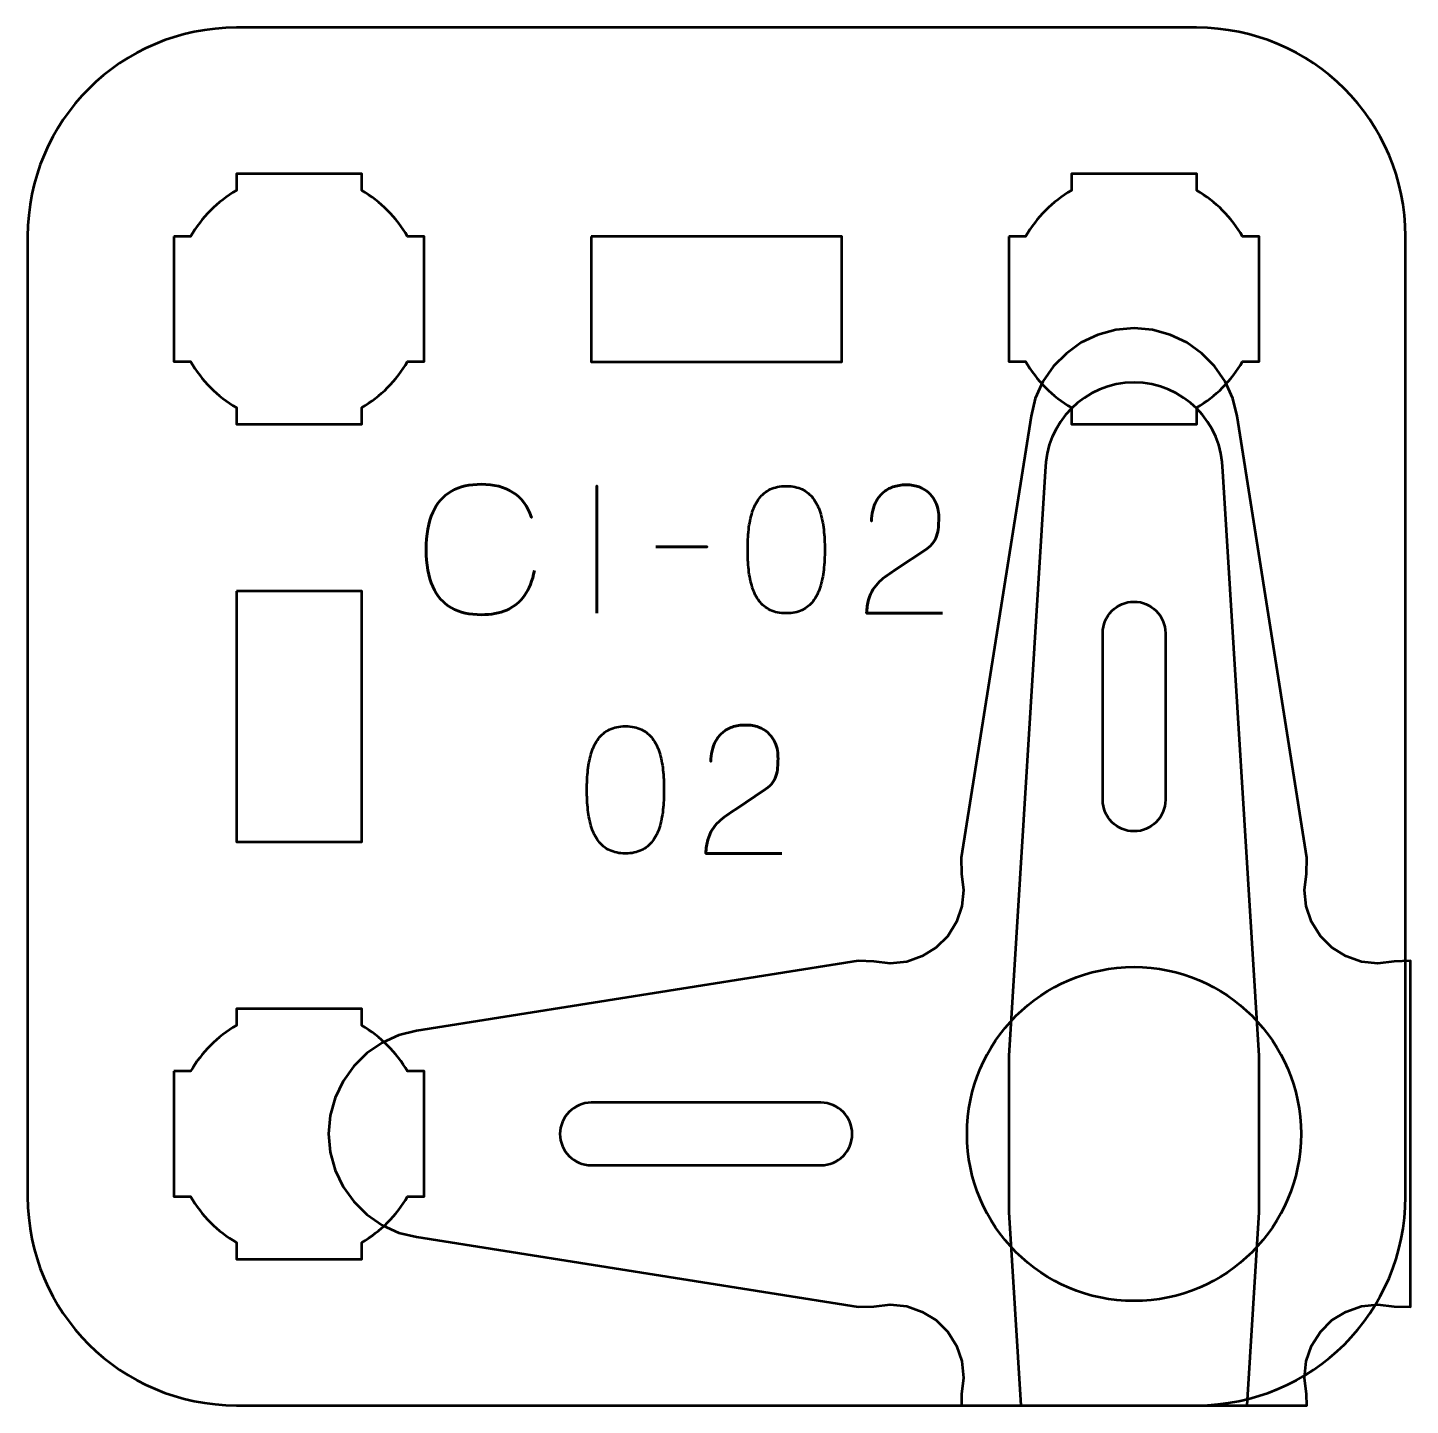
# Model space of a CAD drawing. Header units: centimetres. Extents: x -12.16 to -8.84, y -16.5 to -13.2.
import ezdxf

# ---------------------------------------------------------------- set-up
doc = ezdxf.new("R2010")
doc.units = ezdxf.units.CM
doc.header["$MEASUREMENT"] = 0
doc.layers.add('Layer 1', color=7, linetype='Continuous')

msp = doc.modelspace()

# ---------------------------------------------------------------- linework, layer by layer
at = {"layer": 'Layer 1', "color": 250, "lineweight": 53}
msp.add_ellipse((-9.50589, -15.85), major_axis=(0, 0.4), ratio=1, dxfattribs=at)
at = {"layer": 'Layer 1', "lineweight": 53}
for points, knots in [([(-11.65583, -13.19997), (-11.65583, -13.19997), (-9.35596, -13.19997), (-9.35596, -13.19997), (-9.35596, -13.19997), (-9.07882, -13.19997), (-8.85586, -13.42306), (-8.85586, -13.70006), (-8.85586, -13.70006), (-8.85586, -13.70006), (-8.85586, -15.99993), (-8.85586, -15.99993), (-8.85586, -15.99993), (-8.85586, -16.27707), (-9.07882, -16.50003), (-9.35596, -16.50003), (-9.35596, -16.50003), (-9.35596, -16.50003), (-11.65583, -16.50003), (-11.65583, -16.50003), (-11.65583, -16.50003), (-11.93283, -16.50003), (-12.15592, -16.27707), (-12.15592, -15.99993), (-12.15592, -15.99993), (-12.15592, -15.99993), (-12.15592, -13.70006), (-12.15592, -13.70006), (-12.15592, -13.70006), (-12.15592, -13.42306), (-11.93283, -13.19997), (-11.65583, -13.19997)], [0, 0, 0, 0, 0.125, 0.125, 0.125, 0.125, 0.25, 0.25, 0.25, 0.25, 0.375, 0.375, 0.375, 0.375, 0.5, 0.5, 0.5, 0.5, 0.625, 0.625, 0.625, 0.625, 0.75, 0.75, 0.75, 0.75, 0.875, 0.875, 0.875, 0.875, 1, 1, 1, 1]), ([(-11.80589, -13.69994), (-11.80589, -13.69994), (-11.76569, -13.69994), (-11.76569, -13.69994), (-11.76569, -13.69994), (-11.73936, -13.65442), (-11.7014, -13.61649), (-11.65589, -13.59016), (-11.65589, -13.59016), (-11.65589, -13.59016), (-11.65589, -13.54994), (-11.65589, -13.54994), (-11.65589, -13.54994), (-11.65589, -13.54994), (-11.35589, -13.54994), (-11.35589, -13.54994), (-11.35589, -13.54994), (-11.35589, -13.54994), (-11.35589, -13.59013), (-11.35589, -13.59013), (-11.35589, -13.59013), (-11.31036, -13.61646), (-11.27237, -13.65441), (-11.24601, -13.69994), (-11.24601, -13.69994), (-11.24601, -13.69994), (-11.20589, -13.69994), (-11.20589, -13.69994), (-11.20589, -13.69994), (-11.20589, -13.69994), (-11.20589, -13.84536), (-11.20589, -13.84536), (-11.20589, -13.84536), (-11.20589, -13.84536), (-11.20583, -13.85001), (-11.20583, -13.85001), (-11.20583, -13.85001), (-11.20583, -13.85001), (-11.20589, -13.85465), (-11.20589, -13.85465), (-11.20589, -13.85465), (-11.20589, -13.85465), (-11.20589, -13.99994), (-11.20589, -13.99994), (-11.20589, -13.99994), (-11.20589, -13.99994), (-11.24596, -13.99994), (-11.24596, -13.99994), (-11.24596, -13.99994), (-11.27231, -14.04551), (-11.31031, -14.08352), (-11.35589, -14.10988), (-11.35589, -14.10988), (-11.35589, -14.10988), (-11.35589, -14.14994), (-11.35589, -14.14994), (-11.35589, -14.14994), (-11.35589, -14.14994), (-11.49917, -14.14994), (-11.49917, -14.14994), (-11.49917, -14.14994), (-11.49917, -14.14994), (-11.50584, -14.15002), (-11.50584, -14.15002), (-11.50584, -14.15002), (-11.50584, -14.15002), (-11.51252, -14.14994), (-11.51252, -14.14994), (-11.51252, -14.14994), (-11.51252, -14.14994), (-11.65589, -14.14994), (-11.65589, -14.14994), (-11.65589, -14.14994), (-11.65589, -14.14994), (-11.65589, -14.10984), (-11.65589, -14.10984), (-11.65589, -14.10984), (-11.70143, -14.08348), (-11.73941, -14.04549), (-11.76574, -13.99994), (-11.76574, -13.99994), (-11.76574, -13.99994), (-11.80589, -13.99994), (-11.80589, -13.99994), (-11.80589, -13.99994), (-11.80589, -13.99994), (-11.80589, -13.69994), (-11.80589, -13.69994)], [0, 0, 0, 0, 0.0454545, 0.0454545, 0.0454545, 0.0454545, 0.0909091, 0.0909091, 0.0909091, 0.0909091, 0.1363636, 0.1363636, 0.1363636, 0.1363636, 0.1818182, 0.1818182, 0.1818182, 0.1818182, 0.2272727, 0.2272727, 0.2272727, 0.2272727, 0.2727273, 0.2727273, 0.2727273, 0.2727273, 0.3181818, 0.3181818, 0.3181818, 0.3181818, 0.3636364, 0.3636364, 0.3636364, 0.3636364, 0.4090909, 0.4090909, 0.4090909, 0.4090909, 0.4545455, 0.4545455, 0.4545455, 0.4545455, 0.5, 0.5, 0.5, 0.5, 0.5454545, 0.5454545, 0.5454545, 0.5454545, 0.5909091, 0.5909091, 0.5909091, 0.5909091, 0.6363636, 0.6363636, 0.6363636, 0.6363636, 0.6818182, 0.6818182, 0.6818182, 0.6818182, 0.7272727, 0.7272727, 0.7272727, 0.7272727, 0.7727273, 0.7727273, 0.7727273, 0.7727273, 0.8181818, 0.8181818, 0.8181818, 0.8181818, 0.8636364, 0.8636364, 0.8636364, 0.8636364, 0.9090909, 0.9090909, 0.9090909, 0.9090909, 0.9545455, 0.9545455, 0.9545455, 0.9545455, 1, 1, 1, 1]), ([(-9.80589, -13.69994), (-9.80589, -13.69994), (-9.76569, -13.69994), (-9.76569, -13.69994), (-9.76569, -13.69994), (-9.73936, -13.65442), (-9.7014, -13.61649), (-9.65589, -13.59016), (-9.65589, -13.59016), (-9.65589, -13.59016), (-9.65589, -13.54994), (-9.65589, -13.54994), (-9.65589, -13.54994), (-9.65589, -13.54994), (-9.35589, -13.54994), (-9.35589, -13.54994), (-9.35589, -13.54994), (-9.35589, -13.54994), (-9.35589, -13.59013), (-9.35589, -13.59013), (-9.35589, -13.59013), (-9.31036, -13.61646), (-9.27237, -13.65441), (-9.24601, -13.69994), (-9.24601, -13.69994), (-9.24601, -13.69994), (-9.20589, -13.69994), (-9.20589, -13.69994), (-9.20589, -13.69994), (-9.20589, -13.69994), (-9.20589, -13.84536), (-9.20589, -13.84536), (-9.20589, -13.84536), (-9.20589, -13.84536), (-9.20583, -13.85001), (-9.20583, -13.85001), (-9.20583, -13.85001), (-9.20583, -13.85001), (-9.20589, -13.85465), (-9.20589, -13.85465), (-9.20589, -13.85465), (-9.20589, -13.85465), (-9.20589, -13.99994), (-9.20589, -13.99994), (-9.20589, -13.99994), (-9.20589, -13.99994), (-9.24596, -13.99994), (-9.24596, -13.99994), (-9.24596, -13.99994), (-9.27231, -14.04551), (-9.31031, -14.08352), (-9.35589, -14.10988), (-9.35589, -14.10988), (-9.35589, -14.10988), (-9.35589, -14.14994), (-9.35589, -14.14994), (-9.35589, -14.14994), (-9.35589, -14.14994), (-9.49917, -14.14994), (-9.49917, -14.14994), (-9.49917, -14.14994), (-9.49917, -14.14994), (-9.50584, -14.15002), (-9.50584, -14.15002), (-9.50584, -14.15002), (-9.50584, -14.15002), (-9.51252, -14.14994), (-9.51252, -14.14994), (-9.51252, -14.14994), (-9.51252, -14.14994), (-9.65589, -14.14994), (-9.65589, -14.14994), (-9.65589, -14.14994), (-9.65589, -14.14994), (-9.65589, -14.10984), (-9.65589, -14.10984), (-9.65589, -14.10984), (-9.70143, -14.08348), (-9.73941, -14.04549), (-9.76574, -13.99994), (-9.76574, -13.99994), (-9.76574, -13.99994), (-9.80589, -13.99994), (-9.80589, -13.99994), (-9.80589, -13.99994), (-9.80589, -13.99994), (-9.80589, -13.69994), (-9.80589, -13.69994)], [0, 0, 0, 0, 0.0454545, 0.0454545, 0.0454545, 0.0454545, 0.0909091, 0.0909091, 0.0909091, 0.0909091, 0.1363636, 0.1363636, 0.1363636, 0.1363636, 0.1818182, 0.1818182, 0.1818182, 0.1818182, 0.2272727, 0.2272727, 0.2272727, 0.2272727, 0.2727273, 0.2727273, 0.2727273, 0.2727273, 0.3181818, 0.3181818, 0.3181818, 0.3181818, 0.3636364, 0.3636364, 0.3636364, 0.3636364, 0.4090909, 0.4090909, 0.4090909, 0.4090909, 0.4545455, 0.4545455, 0.4545455, 0.4545455, 0.5, 0.5, 0.5, 0.5, 0.5454545, 0.5454545, 0.5454545, 0.5454545, 0.5909091, 0.5909091, 0.5909091, 0.5909091, 0.6363636, 0.6363636, 0.6363636, 0.6363636, 0.6818182, 0.6818182, 0.6818182, 0.6818182, 0.7272727, 0.7272727, 0.7272727, 0.7272727, 0.7727273, 0.7727273, 0.7727273, 0.7727273, 0.8181818, 0.8181818, 0.8181818, 0.8181818, 0.8636364, 0.8636364, 0.8636364, 0.8636364, 0.9090909, 0.9090909, 0.9090909, 0.9090909, 0.9545455, 0.9545455, 0.9545455, 0.9545455, 1, 1, 1, 1]), ([(-10.80588, -13.70006), (-10.80588, -13.70006), (-10.20587, -13.70006), (-10.20587, -13.70006), (-10.20587, -13.70006), (-10.20587, -13.70006), (-10.20587, -14.00007), (-10.20587, -14.00007), (-10.20587, -14.00007), (-10.20587, -14.00007), (-10.80588, -14.00007), (-10.80588, -14.00007), (-10.80588, -14.00007), (-10.80588, -14.00007), (-10.80588, -13.70006), (-10.80588, -13.70006)], [0, 0, 0, 0, 0.25, 0.25, 0.25, 0.25, 0.5, 0.5, 0.5, 0.5, 0.75, 0.75, 0.75, 0.75, 1, 1, 1, 1]), ([(-11.65583, -14.55001), (-11.65583, -14.55001), (-11.35582, -14.55001), (-11.35582, -14.55001), (-11.35582, -14.55001), (-11.35582, -14.55001), (-11.35582, -15.15002), (-11.35582, -15.15002), (-11.35582, -15.15002), (-11.35582, -15.15002), (-11.65583, -15.15002), (-11.65583, -15.15002), (-11.65583, -15.15002), (-11.65583, -15.15002), (-11.65583, -14.55001), (-11.65583, -14.55001)], [0, 0, 0, 0, 0.25, 0.25, 0.25, 0.25, 0.5, 0.5, 0.5, 0.5, 0.75, 0.75, 0.75, 0.75, 1, 1, 1, 1]), ([(-11.80589, -15.69994), (-11.80589, -15.69994), (-11.76569, -15.69994), (-11.76569, -15.69994), (-11.76569, -15.69994), (-11.73936, -15.65442), (-11.7014, -15.61649), (-11.65589, -15.59016), (-11.65589, -15.59016), (-11.65589, -15.59016), (-11.65589, -15.54994), (-11.65589, -15.54994), (-11.65589, -15.54994), (-11.65589, -15.54994), (-11.35589, -15.54994), (-11.35589, -15.54994), (-11.35589, -15.54994), (-11.35589, -15.54994), (-11.35589, -15.59013), (-11.35589, -15.59013), (-11.35589, -15.59013), (-11.31036, -15.61646), (-11.27237, -15.65441), (-11.24601, -15.69994), (-11.24601, -15.69994), (-11.24601, -15.69994), (-11.20589, -15.69994), (-11.20589, -15.69994), (-11.20589, -15.69994), (-11.20589, -15.69994), (-11.20589, -15.84536), (-11.20589, -15.84536), (-11.20589, -15.84536), (-11.20589, -15.84536), (-11.20583, -15.85001), (-11.20583, -15.85001), (-11.20583, -15.85001), (-11.20583, -15.85001), (-11.20589, -15.85465), (-11.20589, -15.85465), (-11.20589, -15.85465), (-11.20589, -15.85465), (-11.20589, -15.99994), (-11.20589, -15.99994), (-11.20589, -15.99994), (-11.20589, -15.99994), (-11.24596, -15.99994), (-11.24596, -15.99994), (-11.24596, -15.99994), (-11.27231, -16.04551), (-11.31031, -16.08352), (-11.35589, -16.10988), (-11.35589, -16.10988), (-11.35589, -16.10988), (-11.35589, -16.14994), (-11.35589, -16.14994), (-11.35589, -16.14994), (-11.35589, -16.14994), (-11.49917, -16.14994), (-11.49917, -16.14994), (-11.49917, -16.14994), (-11.49917, -16.14994), (-11.50584, -16.15002), (-11.50584, -16.15002), (-11.50584, -16.15002), (-11.50584, -16.15002), (-11.51252, -16.14994), (-11.51252, -16.14994), (-11.51252, -16.14994), (-11.51252, -16.14994), (-11.65589, -16.14994), (-11.65589, -16.14994), (-11.65589, -16.14994), (-11.65589, -16.14994), (-11.65589, -16.10984), (-11.65589, -16.10984), (-11.65589, -16.10984), (-11.70143, -16.08348), (-11.73941, -16.04549), (-11.76574, -15.99994), (-11.76574, -15.99994), (-11.76574, -15.99994), (-11.80589, -15.99994), (-11.80589, -15.99994), (-11.80589, -15.99994), (-11.80589, -15.99994), (-11.80589, -15.69994), (-11.80589, -15.69994)], [0, 0, 0, 0, 0.0454545, 0.0454545, 0.0454545, 0.0454545, 0.0909091, 0.0909091, 0.0909091, 0.0909091, 0.1363636, 0.1363636, 0.1363636, 0.1363636, 0.1818182, 0.1818182, 0.1818182, 0.1818182, 0.2272727, 0.2272727, 0.2272727, 0.2272727, 0.2727273, 0.2727273, 0.2727273, 0.2727273, 0.3181818, 0.3181818, 0.3181818, 0.3181818, 0.3636364, 0.3636364, 0.3636364, 0.3636364, 0.4090909, 0.4090909, 0.4090909, 0.4090909, 0.4545455, 0.4545455, 0.4545455, 0.4545455, 0.5, 0.5, 0.5, 0.5, 0.5454545, 0.5454545, 0.5454545, 0.5454545, 0.5909091, 0.5909091, 0.5909091, 0.5909091, 0.6363636, 0.6363636, 0.6363636, 0.6363636, 0.6818182, 0.6818182, 0.6818182, 0.6818182, 0.7272727, 0.7272727, 0.7272727, 0.7272727, 0.7727273, 0.7727273, 0.7727273, 0.7727273, 0.8181818, 0.8181818, 0.8181818, 0.8181818, 0.8636364, 0.8636364, 0.8636364, 0.8636364, 0.9090909, 0.9090909, 0.9090909, 0.9090909, 0.9545455, 0.9545455, 0.9545455, 0.9545455, 1, 1, 1, 1])]:
    msp.add_open_spline(points, degree=3, knots=knots, dxfattribs=at)
at = {"layer": 'Layer 1', "color": 30, "lineweight": 53}
for points, knots in [([(-9.25916, -14.1307), (-9.25916, -14.1307), (-9.09202, -15.18818), (-9.09202, -15.18818), (-9.09202, -15.18818), (-9.09202, -15.18818), (-9.09281, -15.227), (-9.09281, -15.227), (-9.09281, -15.227), (-9.09281, -15.227), (-9.09757, -15.26582), (-9.09757, -15.26582), (-9.09757, -15.26582), (-9.09757, -15.26582), (-9.0936, -15.30463), (-9.0936, -15.30463), (-9.0936, -15.30463), (-9.0936, -15.30463), (-9.08093, -15.34185), (-9.08093, -15.34185), (-9.08093, -15.34185), (-9.08093, -15.34185), (-9.05954, -15.37592), (-9.05954, -15.37592), (-9.05954, -15.37592), (-9.05954, -15.37592), (-9.0318, -15.40364), (-9.0318, -15.40364), (-9.0318, -15.40364), (-9.0318, -15.40364), (-8.99855, -15.42423), (-8.99855, -15.42423), (-8.99855, -15.42423), (-8.99855, -15.42423), (-8.96131, -15.4377), (-8.96131, -15.4377), (-8.96131, -15.4377), (-8.96131, -15.4377), (-8.9217, -15.44166), (-8.9217, -15.44166), (-8.9217, -15.44166), (-8.9217, -15.44166), (-8.8829, -15.43691), (-8.8829, -15.43691), (-8.8829, -15.43691), (-8.8829, -15.43691), (-8.84409, -15.43532), (-8.84409, -15.43532), (-8.84409, -15.43532), (-8.84409, -15.43532), (-8.84409, -16.26389), (-8.84409, -16.26389), (-8.84409, -16.26389), (-8.84409, -16.26389), (-8.8829, -16.26309), (-8.8829, -16.26309), (-8.8829, -16.26309), (-8.8829, -16.26309), (-8.9217, -16.25834), (-8.9217, -16.25834), (-8.9217, -16.25834), (-8.9217, -16.25834), (-8.96131, -16.26231), (-8.96131, -16.26231), (-8.96131, -16.26231), (-8.96131, -16.26231), (-8.99855, -16.27577), (-8.99855, -16.27577), (-8.99855, -16.27577), (-8.99855, -16.27577), (-9.0318, -16.29636), (-9.0318, -16.29636), (-9.0318, -16.29636), (-9.0318, -16.29636), (-9.05954, -16.32409), (-9.05954, -16.32409), (-9.05954, -16.32409), (-9.05954, -16.32409), (-9.08093, -16.35736), (-9.08093, -16.35736), (-9.08093, -16.35736), (-9.08093, -16.35736), (-9.0936, -16.39459), (-9.0936, -16.39459), (-9.0936, -16.39459), (-9.0936, -16.39459), (-9.09757, -16.43419), (-9.09757, -16.43419), (-9.09757, -16.43419), (-9.09757, -16.43419), (-9.09281, -16.47301), (-9.09281, -16.47301), (-9.09281, -16.47301), (-9.09281, -16.47301), (-9.09226, -16.50003), (-9.09226, -16.50003), (-9.09226, -16.50003), (-9.09226, -16.50003), (-9.91954, -16.50003), (-9.91954, -16.50003), (-9.91954, -16.50003), (-9.91954, -16.50003), (-9.91899, -16.47301), (-9.91899, -16.47301), (-9.91899, -16.47301), (-9.91899, -16.47301), (-9.91424, -16.43419), (-9.91424, -16.43419), (-9.91424, -16.43419), (-9.91424, -16.43419), (-9.9182, -16.39459), (-9.9182, -16.39459), (-9.9182, -16.39459), (-9.9182, -16.39459), (-9.93087, -16.35736), (-9.93087, -16.35736), (-9.93087, -16.35736), (-9.93087, -16.35736), (-9.95226, -16.32409), (-9.95226, -16.32409), (-9.95226, -16.32409), (-9.95226, -16.32409), (-9.97999, -16.29636), (-9.97999, -16.29636), (-9.97999, -16.29636), (-9.97999, -16.29636), (-10.01326, -16.27577), (-10.01326, -16.27577), (-10.01326, -16.27577), (-10.01326, -16.27577), (-10.05048, -16.26231), (-10.05048, -16.26231), (-10.05048, -16.26231), (-10.05048, -16.26231), (-10.09009, -16.25834), (-10.09009, -16.25834), (-10.09009, -16.25834), (-10.09009, -16.25834), (-10.1289, -16.26309), (-10.1289, -16.26309), (-10.1289, -16.26309), (-10.1289, -16.26309), (-10.16692, -16.26389), (-10.16692, -16.26389), (-10.16692, -16.26389), (-10.16692, -16.26389), (-11.2244, -16.09675), (-11.2244, -16.09675), (-11.2244, -16.09675), (-11.2244, -16.09675), (-11.26717, -16.08645), (-11.26717, -16.08645), (-11.26717, -16.08645), (-11.26717, -16.08645), (-11.30678, -16.06823), (-11.30678, -16.06823), (-11.30678, -16.06823), (-11.30678, -16.06823), (-11.34322, -16.04288), (-11.34322, -16.04288), (-11.34322, -16.04288), (-11.34322, -16.04288), (-11.3749, -16.01199), (-11.3749, -16.01199), (-11.3749, -16.01199), (-11.3749, -16.01199), (-11.40025, -15.97635), (-11.40025, -15.97635), (-11.40025, -15.97635), (-11.40025, -15.97635), (-11.41925, -15.93674), (-11.41925, -15.93674), (-11.41925, -15.93674), (-11.41925, -15.93674), (-11.43115, -15.89397), (-11.43115, -15.89397), (-11.43115, -15.89397), (-11.43115, -15.89397), (-11.43511, -15.84961), (-11.43511, -15.84961), (-11.43511, -15.84961), (-11.43511, -15.84961), (-11.43115, -15.80604), (-11.43115, -15.80604), (-11.43115, -15.80604), (-11.43115, -15.80604), (-11.41925, -15.76327), (-11.41925, -15.76327), (-11.41925, -15.76327), (-11.41925, -15.76327), (-11.40025, -15.72366), (-11.40025, -15.72366), (-11.40025, -15.72366), (-11.40025, -15.72366), (-11.3749, -15.68722), (-11.3749, -15.68722), (-11.3749, -15.68722), (-11.3749, -15.68722), (-11.34322, -15.65633), (-11.34322, -15.65633), (-11.34322, -15.65633), (-11.34322, -15.65633), (-11.30678, -15.63178), (-11.30678, -15.63178), (-11.30678, -15.63178), (-11.30678, -15.63178), (-11.26717, -15.61355), (-11.26717, -15.61355), (-11.26717, -15.61355), (-11.26717, -15.61355), (-11.2244, -15.60326), (-11.2244, -15.60326), (-11.2244, -15.60326), (-11.2244, -15.60326), (-10.16692, -15.43532), (-10.16692, -15.43532), (-10.16692, -15.43532), (-10.16692, -15.43532), (-10.1289, -15.43691), (-10.1289, -15.43691), (-10.1289, -15.43691), (-10.1289, -15.43691), (-10.09009, -15.44166), (-10.09009, -15.44166), (-10.09009, -15.44166), (-10.09009, -15.44166), (-10.05048, -15.4377), (-10.05048, -15.4377), (-10.05048, -15.4377), (-10.05048, -15.4377), (-10.01326, -15.42423), (-10.01326, -15.42423), (-10.01326, -15.42423), (-10.01326, -15.42423), (-9.97999, -15.40364), (-9.97999, -15.40364), (-9.97999, -15.40364), (-9.97999, -15.40364), (-9.95226, -15.37592), (-9.95226, -15.37592), (-9.95226, -15.37592), (-9.95226, -15.37592), (-9.93087, -15.34185), (-9.93087, -15.34185), (-9.93087, -15.34185), (-9.93087, -15.34185), (-9.9182, -15.30463), (-9.9182, -15.30463), (-9.9182, -15.30463), (-9.9182, -15.30463), (-9.91424, -15.26582), (-9.91424, -15.26582), (-9.91424, -15.26582), (-9.91424, -15.26582), (-9.91899, -15.227), (-9.91899, -15.227), (-9.91899, -15.227), (-9.91899, -15.227), (-9.91978, -15.18818), (-9.91978, -15.18818), (-9.91978, -15.18818), (-9.91978, -15.18818), (-9.75265, -14.1307), (-9.75265, -14.1307), (-9.75265, -14.1307), (-9.75265, -14.1307), (-9.74235, -14.08793), (-9.74235, -14.08793), (-9.74235, -14.08793), (-9.74235, -14.08793), (-9.72413, -14.04753), (-9.72413, -14.04753), (-9.72413, -14.04753), (-9.72413, -14.04753), (-9.69878, -14.01109), (-9.69878, -14.01109), (-9.69878, -14.01109), (-9.69878, -14.01109), (-9.66789, -13.9802), (-9.66789, -13.9802), (-9.66789, -13.9802), (-9.66789, -13.9802), (-9.63225, -13.95406), (-9.63225, -13.95406), (-9.63225, -13.95406), (-9.63225, -13.95406), (-9.59264, -13.93584), (-9.59264, -13.93584), (-9.59264, -13.93584), (-9.59264, -13.93584), (-9.54985, -13.92396), (-9.54985, -13.92396), (-9.54985, -13.92396), (-9.54985, -13.92396), (-9.5055, -13.92), (-9.5055, -13.92), (-9.5055, -13.92), (-9.5055, -13.92), (-9.46193, -13.92396), (-9.46193, -13.92396), (-9.46193, -13.92396), (-9.46193, -13.92396), (-9.41916, -13.93584), (-9.41916, -13.93584), (-9.41916, -13.93584), (-9.41916, -13.93584), (-9.37955, -13.95406), (-9.37955, -13.95406), (-9.37955, -13.95406), (-9.37955, -13.95406), (-9.34391, -13.9802), (-9.34391, -13.9802), (-9.34391, -13.9802), (-9.34391, -13.9802), (-9.31302, -14.01109), (-9.31302, -14.01109), (-9.31302, -14.01109), (-9.31302, -14.01109), (-9.28766, -14.04753), (-9.28766, -14.04753), (-9.28766, -14.04753), (-9.28766, -14.04753), (-9.26945, -14.08793), (-9.26945, -14.08793), (-9.26945, -14.08793), (-9.26945, -14.08793), (-9.25916, -14.1307), (-9.25916, -14.1307)], [0, 0, 0, 0, 0.0121951, 0.0121951, 0.0121951, 0.0121951, 0.0243902, 0.0243902, 0.0243902, 0.0243902, 0.0365854, 0.0365854, 0.0365854, 0.0365854, 0.0487805, 0.0487805, 0.0487805, 0.0487805, 0.0609756, 0.0609756, 0.0609756, 0.0609756, 0.0731707, 0.0731707, 0.0731707, 0.0731707, 0.0853659, 0.0853659, 0.0853659, 0.0853659, 0.097561, 0.097561, 0.097561, 0.097561, 0.1097561, 0.1097561, 0.1097561, 0.1097561, 0.1219512, 0.1219512, 0.1219512, 0.1219512, 0.1341463, 0.1341463, 0.1341463, 0.1341463, 0.1463415, 0.1463415, 0.1463415, 0.1463415, 0.1585366, 0.1585366, 0.1585366, 0.1585366, 0.1707317, 0.1707317, 0.1707317, 0.1707317, 0.1829268, 0.1829268, 0.1829268, 0.1829268, 0.195122, 0.195122, 0.195122, 0.195122, 0.2073171, 0.2073171, 0.2073171, 0.2073171, 0.2195122, 0.2195122, 0.2195122, 0.2195122, 0.2317073, 0.2317073, 0.2317073, 0.2317073, 0.2439024, 0.2439024, 0.2439024, 0.2439024, 0.2560976, 0.2560976, 0.2560976, 0.2560976, 0.2682927, 0.2682927, 0.2682927, 0.2682927, 0.2804878, 0.2804878, 0.2804878, 0.2804878, 0.2926829, 0.2926829, 0.2926829, 0.2926829, 0.304878, 0.304878, 0.304878, 0.304878, 0.3170732, 0.3170732, 0.3170732, 0.3170732, 0.3292683, 0.3292683, 0.3292683, 0.3292683, 0.3414634, 0.3414634, 0.3414634, 0.3414634, 0.3536585, 0.3536585, 0.3536585, 0.3536585, 0.3658537, 0.3658537, 0.3658537, 0.3658537, 0.3780488, 0.3780488, 0.3780488, 0.3780488, 0.3902439, 0.3902439, 0.3902439, 0.3902439, 0.402439, 0.402439, 0.402439, 0.402439, 0.4146341, 0.4146341, 0.4146341, 0.4146341, 0.4268293, 0.4268293, 0.4268293, 0.4268293, 0.4390244, 0.4390244, 0.4390244, 0.4390244, 0.4512195, 0.4512195, 0.4512195, 0.4512195, 0.4634146, 0.4634146, 0.4634146, 0.4634146, 0.4756098, 0.4756098, 0.4756098, 0.4756098, 0.4878049, 0.4878049, 0.4878049, 0.4878049, 0.5, 0.5, 0.5, 0.5, 0.5121951, 0.5121951, 0.5121951, 0.5121951, 0.5243902, 0.5243902, 0.5243902, 0.5243902, 0.5365854, 0.5365854, 0.5365854, 0.5365854, 0.5487805, 0.5487805, 0.5487805, 0.5487805, 0.5609756, 0.5609756, 0.5609756, 0.5609756, 0.5731707, 0.5731707, 0.5731707, 0.5731707, 0.5853659, 0.5853659, 0.5853659, 0.5853659, 0.597561, 0.597561, 0.597561, 0.597561, 0.6097561, 0.6097561, 0.6097561, 0.6097561, 0.6219512, 0.6219512, 0.6219512, 0.6219512, 0.6341463, 0.6341463, 0.6341463, 0.6341463, 0.6463415, 0.6463415, 0.6463415, 0.6463415, 0.6585366, 0.6585366, 0.6585366, 0.6585366, 0.6707317, 0.6707317, 0.6707317, 0.6707317, 0.6829268, 0.6829268, 0.6829268, 0.6829268, 0.695122, 0.695122, 0.695122, 0.695122, 0.7073171, 0.7073171, 0.7073171, 0.7073171, 0.7195122, 0.7195122, 0.7195122, 0.7195122, 0.7317073, 0.7317073, 0.7317073, 0.7317073, 0.7439024, 0.7439024, 0.7439024, 0.7439024, 0.7560976, 0.7560976, 0.7560976, 0.7560976, 0.7682927, 0.7682927, 0.7682927, 0.7682927, 0.7804878, 0.7804878, 0.7804878, 0.7804878, 0.7926829, 0.7926829, 0.7926829, 0.7926829, 0.804878, 0.804878, 0.804878, 0.804878, 0.8170732, 0.8170732, 0.8170732, 0.8170732, 0.8292683, 0.8292683, 0.8292683, 0.8292683, 0.8414634, 0.8414634, 0.8414634, 0.8414634, 0.8536585, 0.8536585, 0.8536585, 0.8536585, 0.8658537, 0.8658537, 0.8658537, 0.8658537, 0.8780488, 0.8780488, 0.8780488, 0.8780488, 0.8902439, 0.8902439, 0.8902439, 0.8902439, 0.902439, 0.902439, 0.902439, 0.902439, 0.9146341, 0.9146341, 0.9146341, 0.9146341, 0.9268293, 0.9268293, 0.9268293, 0.9268293, 0.9390244, 0.9390244, 0.9390244, 0.9390244, 0.9512195, 0.9512195, 0.9512195, 0.9512195, 0.9634146, 0.9634146, 0.9634146, 0.9634146, 0.9756098, 0.9756098, 0.9756098, 0.9756098, 0.9878049, 0.9878049, 0.9878049, 0.9878049, 1, 1, 1, 1]), ([(-9.80589, -16.0375), (-9.80589, -16.0375), (-9.80589, -15.6625), (-9.80589, -15.6625), (-9.80589, -15.6625), (-9.80589, -15.6625), (-9.71839, -14.2625), (-9.71839, -14.2625), (-9.71839, -14.2625), (-9.71839, -14.14546), (-9.62293, -14.05), (-9.50589, -14.05), (-9.50589, -14.05), (-9.38885, -14.05), (-9.29339, -14.14546), (-9.29339, -14.2625), (-9.29339, -14.2625), (-9.29339, -14.2625), (-9.20589, -15.6625), (-9.20589, -15.6625), (-9.20589, -15.6625), (-9.20589, -15.6625), (-9.20589, -16.0375), (-9.20589, -16.0375), (-9.20589, -16.0375), (-9.20589, -16.0375), (-9.2348, -16.50003), (-9.2348, -16.50003), (-9.2348, -16.50003), (-9.2348, -16.50003), (-9.77698, -16.50003), (-9.77698, -16.50003), (-9.77698, -16.50003), (-9.77698, -16.50003), (-9.80589, -16.0375), (-9.80589, -16.0375)], [0, 0, 0, 0, 0.1111111, 0.1111111, 0.1111111, 0.1111111, 0.2222222, 0.2222222, 0.2222222, 0.2222222, 0.3333333, 0.3333333, 0.3333333, 0.3333333, 0.4444444, 0.4444444, 0.4444444, 0.4444444, 0.5555556, 0.5555556, 0.5555556, 0.5555556, 0.6666667, 0.6666667, 0.6666667, 0.6666667, 0.7777778, 0.7777778, 0.7777778, 0.7777778, 0.8888889, 0.8888889, 0.8888889, 0.8888889, 1, 1, 1, 1]), ([(-10.94226, -14.50037), (-10.94678, -14.52457), (-10.95468, -14.54454), (-10.96576, -14.5602), (-10.96576, -14.5602), (-10.9769, -14.5758), (-10.99116, -14.58737), (-11.00851, -14.59492), (-11.00851, -14.59492), (-11.0258, -14.60247), (-11.04612, -14.60628), (-11.06926, -14.60621), (-11.06926, -14.60621), (-11.09741, -14.60628), (-11.12133, -14.60084), (-11.14095, -14.58977), (-11.14095, -14.58977), (-11.16056, -14.57876), (-11.17552, -14.56176), (-11.18582, -14.53869), (-11.18582, -14.53869), (-11.19612, -14.51561), (-11.20127, -14.48605), (-11.20134, -14.45), (-11.20134, -14.45), (-11.20127, -14.41409), (-11.19612, -14.38459), (-11.18582, -14.36152), (-11.18582, -14.36152), (-11.17552, -14.33845), (-11.16056, -14.32138), (-11.14095, -14.3103), (-11.14095, -14.3103), (-11.12133, -14.29922), (-11.09741, -14.29372), (-11.06926, -14.29379), (-11.06926, -14.29379), (-11.03913, -14.29372), (-11.01388, -14.30014), (-10.99356, -14.31305), (-10.99356, -14.31305), (-10.97331, -14.32596), (-10.95842, -14.34593), (-10.94904, -14.37295), (-10.94904, -14.37295), (-10.95842, -14.34593), (-10.97331, -14.32596), (-10.99356, -14.31305), (-10.99356, -14.31305), (-11.01388, -14.30014), (-11.03913, -14.29372), (-11.06926, -14.29379), (-11.06926, -14.29379), (-11.09741, -14.29372), (-11.12133, -14.29922), (-11.14095, -14.3103), (-11.14095, -14.3103), (-11.16056, -14.32138), (-11.17552, -14.33845), (-11.18582, -14.36152), (-11.18582, -14.36152), (-11.19612, -14.38459), (-11.20127, -14.41409), (-11.20134, -14.45), (-11.20134, -14.45), (-11.20127, -14.48605), (-11.19612, -14.51561), (-11.18582, -14.53869), (-11.18582, -14.53869), (-11.17552, -14.56176), (-11.16056, -14.57876), (-11.14095, -14.58977), (-11.14095, -14.58977), (-11.12133, -14.60084), (-11.09741, -14.60628), (-11.06926, -14.60621), (-11.06926, -14.60621), (-11.04612, -14.60628), (-11.0258, -14.60247), (-11.00851, -14.59492), (-11.00851, -14.59492), (-10.99116, -14.58737), (-10.9769, -14.5758), (-10.96576, -14.5602), (-10.96576, -14.5602), (-10.95468, -14.54454), (-10.94678, -14.52457), (-10.94226, -14.50037)], [0, 0, 0, 0, 0.0454545, 0.0454545, 0.0454545, 0.0454545, 0.0909091, 0.0909091, 0.0909091, 0.0909091, 0.1363636, 0.1363636, 0.1363636, 0.1363636, 0.1818182, 0.1818182, 0.1818182, 0.1818182, 0.2272727, 0.2272727, 0.2272727, 0.2272727, 0.2727273, 0.2727273, 0.2727273, 0.2727273, 0.3181818, 0.3181818, 0.3181818, 0.3181818, 0.3636364, 0.3636364, 0.3636364, 0.3636364, 0.4090909, 0.4090909, 0.4090909, 0.4090909, 0.4545455, 0.4545455, 0.4545455, 0.4545455, 0.5, 0.5, 0.5, 0.5, 0.5454545, 0.5454545, 0.5454545, 0.5454545, 0.5909091, 0.5909091, 0.5909091, 0.5909091, 0.6363636, 0.6363636, 0.6363636, 0.6363636, 0.6818182, 0.6818182, 0.6818182, 0.6818182, 0.7272727, 0.7272727, 0.7272727, 0.7272727, 0.7727273, 0.7727273, 0.7727273, 0.7727273, 0.8181818, 0.8181818, 0.8181818, 0.8181818, 0.8636364, 0.8636364, 0.8636364, 0.8636364, 0.9090909, 0.9090909, 0.9090909, 0.9090909, 0.9545455, 0.9545455, 0.9545455, 0.9545455, 1, 1, 1, 1]), ([(-10.7924, -14.60282), (-10.7924, -14.60282), (-10.7924, -14.2976), (-10.7924, -14.2976), (-10.7924, -14.2976), (-10.7924, -14.2976), (-10.7924, -14.60282), (-10.7924, -14.60282)], [0, 0, 0, 0, 0.5, 0.5, 0.5, 0.5, 1, 1, 1, 1]), ([(-10.33901, -14.60282), (-10.3242, -14.60275), (-10.31143, -14.60014), (-10.30077, -14.59506), (-10.30077, -14.59506), (-10.29019, -14.58998), (-10.28137, -14.58271), (-10.27432, -14.57347), (-10.27432, -14.57347), (-10.26733, -14.56416), (-10.26183, -14.55315), (-10.25774, -14.54045), (-10.25774, -14.54045), (-10.25371, -14.52775), (-10.25082, -14.51385), (-10.2492, -14.49861), (-10.2492, -14.49861), (-10.2475, -14.48337), (-10.24666, -14.46735), (-10.24673, -14.45042), (-10.24673, -14.45042), (-10.24666, -14.43356), (-10.2475, -14.41754), (-10.2492, -14.40237), (-10.2492, -14.40237), (-10.25082, -14.3872), (-10.25371, -14.37323), (-10.25774, -14.36053), (-10.25774, -14.36053), (-10.26183, -14.3479), (-10.26733, -14.3369), (-10.27432, -14.32751), (-10.27432, -14.32751), (-10.28137, -14.3182), (-10.29019, -14.31093), (-10.30077, -14.30585), (-10.30077, -14.30585), (-10.31143, -14.3007), (-10.3242, -14.29809), (-10.33901, -14.29802), (-10.33901, -14.29802), (-10.35383, -14.29809), (-10.3666, -14.3007), (-10.37726, -14.30585), (-10.37726, -14.30585), (-10.38784, -14.31093), (-10.39666, -14.3182), (-10.40371, -14.32751), (-10.40371, -14.32751), (-10.4107, -14.3369), (-10.4162, -14.3479), (-10.42029, -14.36053), (-10.42029, -14.36053), (-10.42432, -14.37323), (-10.42721, -14.3872), (-10.42883, -14.40237), (-10.42883, -14.40237), (-10.43052, -14.41754), (-10.43137, -14.43356), (-10.4313, -14.45042), (-10.4313, -14.45042), (-10.43137, -14.46735), (-10.43052, -14.48337), (-10.42883, -14.49861), (-10.42883, -14.49861), (-10.42721, -14.51385), (-10.42432, -14.52775), (-10.42029, -14.54045), (-10.42029, -14.54045), (-10.4162, -14.55315), (-10.4107, -14.56416), (-10.40371, -14.57347), (-10.40371, -14.57347), (-10.39666, -14.58271), (-10.38784, -14.58998), (-10.37726, -14.59506), (-10.37726, -14.59506), (-10.3666, -14.60014), (-10.35383, -14.60275), (-10.33901, -14.60282)], [0, 0, 0, 0, 0.05, 0.05, 0.05, 0.05, 0.1, 0.1, 0.1, 0.1, 0.15, 0.15, 0.15, 0.15, 0.2, 0.2, 0.2, 0.2, 0.25, 0.25, 0.25, 0.25, 0.3, 0.3, 0.3, 0.3, 0.35, 0.35, 0.35, 0.35, 0.4, 0.4, 0.4, 0.4, 0.45, 0.45, 0.45, 0.45, 0.5, 0.5, 0.5, 0.5, 0.55, 0.55, 0.55, 0.55, 0.6, 0.6, 0.6, 0.6, 0.65, 0.65, 0.65, 0.65, 0.7, 0.7, 0.7, 0.7, 0.75, 0.75, 0.75, 0.75, 0.8, 0.8, 0.8, 0.8, 0.85, 0.85, 0.85, 0.85, 0.9, 0.9, 0.9, 0.9, 0.95, 0.95, 0.95, 0.95, 1, 1, 1, 1]), ([(-10.33901, -14.60282), (-10.3242, -14.60275), (-10.31143, -14.60014), (-10.30077, -14.59506), (-10.30077, -14.59506), (-10.29019, -14.58998), (-10.28137, -14.58271), (-10.27432, -14.57347), (-10.27432, -14.57347), (-10.26733, -14.56416), (-10.26183, -14.55315), (-10.25774, -14.54045), (-10.25774, -14.54045), (-10.25371, -14.52775), (-10.25082, -14.51385), (-10.2492, -14.49861), (-10.2492, -14.49861), (-10.2475, -14.48337), (-10.24666, -14.46735), (-10.24673, -14.45042), (-10.24673, -14.45042), (-10.24666, -14.43356), (-10.2475, -14.41754), (-10.2492, -14.40237), (-10.2492, -14.40237), (-10.25082, -14.3872), (-10.25371, -14.37323), (-10.25774, -14.36053), (-10.25774, -14.36053), (-10.26183, -14.3479), (-10.26733, -14.3369), (-10.27432, -14.32751), (-10.27432, -14.32751), (-10.28137, -14.3182), (-10.29019, -14.31093), (-10.30077, -14.30585), (-10.30077, -14.30585), (-10.31143, -14.3007), (-10.3242, -14.29809), (-10.33901, -14.29802), (-10.33901, -14.29802), (-10.35383, -14.29809), (-10.3666, -14.3007), (-10.37726, -14.30585), (-10.37726, -14.30585), (-10.38784, -14.31093), (-10.39666, -14.3182), (-10.40371, -14.32751), (-10.40371, -14.32751), (-10.4107, -14.3369), (-10.4162, -14.3479), (-10.42029, -14.36053), (-10.42029, -14.36053), (-10.42432, -14.37323), (-10.42721, -14.3872), (-10.42883, -14.40237), (-10.42883, -14.40237), (-10.43052, -14.41754), (-10.43137, -14.43356), (-10.4313, -14.45042), (-10.4313, -14.45042), (-10.43137, -14.46735), (-10.43052, -14.48337), (-10.42883, -14.49861), (-10.42883, -14.49861), (-10.42721, -14.51385), (-10.42432, -14.52775), (-10.42029, -14.54045), (-10.42029, -14.54045), (-10.4162, -14.55315), (-10.4107, -14.56416), (-10.40371, -14.57347), (-10.40371, -14.57347), (-10.39666, -14.58271), (-10.38784, -14.58998), (-10.37726, -14.59506), (-10.37726, -14.59506), (-10.3666, -14.60014), (-10.35383, -14.60275), (-10.33901, -14.60282)], [0, 0, 0, 0, 0.05, 0.05, 0.05, 0.05, 0.1, 0.1, 0.1, 0.1, 0.15, 0.15, 0.15, 0.15, 0.2, 0.2, 0.2, 0.2, 0.25, 0.25, 0.25, 0.25, 0.3, 0.3, 0.3, 0.3, 0.35, 0.35, 0.35, 0.35, 0.4, 0.4, 0.4, 0.4, 0.45, 0.45, 0.45, 0.45, 0.5, 0.5, 0.5, 0.5, 0.55, 0.55, 0.55, 0.55, 0.6, 0.6, 0.6, 0.6, 0.65, 0.65, 0.65, 0.65, 0.7, 0.7, 0.7, 0.7, 0.75, 0.75, 0.75, 0.75, 0.8, 0.8, 0.8, 0.8, 0.85, 0.85, 0.85, 0.85, 0.9, 0.9, 0.9, 0.9, 0.95, 0.95, 0.95, 0.95, 1, 1, 1, 1]), ([(-9.96479, -14.60282), (-9.96479, -14.60282), (-10.1464, -14.60282), (-10.1464, -14.60282), (-10.1464, -14.60282), (-10.14605, -14.59054), (-10.1445, -14.57968), (-10.14188, -14.57036), (-10.14188, -14.57036), (-10.1392, -14.56105), (-10.13561, -14.55287), (-10.13116, -14.54581), (-10.13116, -14.54581), (-10.12664, -14.53876), (-10.12149, -14.53248), (-10.11564, -14.52697), (-10.11564, -14.52697), (-10.10978, -14.5214), (-10.1035, -14.51632), (-10.09673, -14.51152), (-10.09673, -14.51152), (-10.08996, -14.50679), (-10.08297, -14.50207), (-10.0757, -14.49741), (-10.0757, -14.49741), (-10.0757, -14.49741), (-10.00331, -14.44915), (-10.00331, -14.44915), (-10.00331, -14.44915), (-9.99591, -14.44393), (-9.99012, -14.43822), (-9.98603, -14.43208), (-9.98603, -14.43208), (-9.98187, -14.42594), (-9.97897, -14.41945), (-9.97721, -14.4126), (-9.97721, -14.4126), (-9.97552, -14.40583), (-9.97446, -14.39885), (-9.97411, -14.39179), (-9.97411, -14.39179), (-9.97375, -14.38466), (-9.97361, -14.37754), (-9.97368, -14.37041), (-9.97368, -14.37041), (-9.97368, -14.36456), (-9.97446, -14.35828), (-9.97601, -14.3515), (-9.97601, -14.3515), (-9.97763, -14.3448), (-9.98017, -14.3381), (-9.98377, -14.33147), (-9.98377, -14.33147), (-9.98737, -14.32483), (-9.99217, -14.31877), (-9.99816, -14.31326), (-9.99816, -14.31326), (-10.00416, -14.30783), (-10.01157, -14.30346), (-10.02039, -14.30014), (-10.02039, -14.30014), (-10.02921, -14.29682), (-10.03958, -14.29513), (-10.05157, -14.29506), (-10.05157, -14.29506), (-10.06364, -14.29513), (-10.07429, -14.29682), (-10.08347, -14.30007), (-10.08347, -14.30007), (-10.09264, -14.30331), (-10.10047, -14.30783), (-10.10696, -14.31354), (-10.10696, -14.31354), (-10.11345, -14.31926), (-10.11867, -14.32589), (-10.12276, -14.3333), (-10.12276, -14.3333), (-10.12686, -14.34071), (-10.12982, -14.34861), (-10.13172, -14.35694), (-10.13172, -14.35694), (-10.13363, -14.36526), (-10.13455, -14.37373), (-10.13455, -14.38227), (-10.13455, -14.38227), (-10.13455, -14.37373), (-10.13363, -14.36526), (-10.13172, -14.35694), (-10.13172, -14.35694), (-10.12982, -14.34861), (-10.12686, -14.34071), (-10.12276, -14.3333), (-10.12276, -14.3333), (-10.11867, -14.32589), (-10.11345, -14.31926), (-10.10696, -14.31354), (-10.10696, -14.31354), (-10.10047, -14.30783), (-10.09264, -14.30331), (-10.08347, -14.30007), (-10.08347, -14.30007), (-10.07429, -14.29682), (-10.06364, -14.29513), (-10.05157, -14.29506), (-10.05157, -14.29506), (-10.03958, -14.29513), (-10.02921, -14.29682), (-10.02039, -14.30014), (-10.02039, -14.30014), (-10.01157, -14.30346), (-10.00416, -14.30783), (-9.99816, -14.31326), (-9.99816, -14.31326), (-9.99217, -14.31877), (-9.98737, -14.32483), (-9.98377, -14.33147), (-9.98377, -14.33147), (-9.98017, -14.3381), (-9.97763, -14.3448), (-9.97601, -14.3515), (-9.97601, -14.3515), (-9.97446, -14.35828), (-9.97368, -14.36456), (-9.97368, -14.37041), (-9.97368, -14.37041), (-9.97361, -14.37754), (-9.97375, -14.38466), (-9.97411, -14.39179), (-9.97411, -14.39179), (-9.97446, -14.39885), (-9.97552, -14.40583), (-9.97721, -14.4126), (-9.97721, -14.4126), (-9.97897, -14.41945), (-9.98187, -14.42594), (-9.98603, -14.43208), (-9.98603, -14.43208), (-9.99012, -14.43822), (-9.99591, -14.44393), (-10.00331, -14.44915), (-10.00331, -14.44915), (-10.00331, -14.44915), (-10.0757, -14.49741), (-10.0757, -14.49741), (-10.0757, -14.49741), (-10.08297, -14.50207), (-10.08996, -14.50679), (-10.09673, -14.51152), (-10.09673, -14.51152), (-10.1035, -14.51632), (-10.10978, -14.5214), (-10.11564, -14.52697), (-10.11564, -14.52697), (-10.12149, -14.53248), (-10.12664, -14.53876), (-10.13116, -14.54581), (-10.13116, -14.54581), (-10.13561, -14.55287), (-10.1392, -14.56105), (-10.14188, -14.57036), (-10.14188, -14.57036), (-10.1445, -14.57968), (-10.14605, -14.59054), (-10.1464, -14.60282), (-10.1464, -14.60282), (-10.1464, -14.60282), (-9.96479, -14.60282), (-9.96479, -14.60282)], [0, 0, 0, 0, 0.0238095, 0.0238095, 0.0238095, 0.0238095, 0.047619, 0.047619, 0.047619, 0.047619, 0.0714286, 0.0714286, 0.0714286, 0.0714286, 0.0952381, 0.0952381, 0.0952381, 0.0952381, 0.1190476, 0.1190476, 0.1190476, 0.1190476, 0.1428571, 0.1428571, 0.1428571, 0.1428571, 0.1666667, 0.1666667, 0.1666667, 0.1666667, 0.1904762, 0.1904762, 0.1904762, 0.1904762, 0.2142857, 0.2142857, 0.2142857, 0.2142857, 0.2380952, 0.2380952, 0.2380952, 0.2380952, 0.2619048, 0.2619048, 0.2619048, 0.2619048, 0.2857143, 0.2857143, 0.2857143, 0.2857143, 0.3095238, 0.3095238, 0.3095238, 0.3095238, 0.3333333, 0.3333333, 0.3333333, 0.3333333, 0.3571429, 0.3571429, 0.3571429, 0.3571429, 0.3809524, 0.3809524, 0.3809524, 0.3809524, 0.4047619, 0.4047619, 0.4047619, 0.4047619, 0.4285714, 0.4285714, 0.4285714, 0.4285714, 0.452381, 0.452381, 0.452381, 0.452381, 0.4761905, 0.4761905, 0.4761905, 0.4761905, 0.5, 0.5, 0.5, 0.5, 0.5238095, 0.5238095, 0.5238095, 0.5238095, 0.547619, 0.547619, 0.547619, 0.547619, 0.5714286, 0.5714286, 0.5714286, 0.5714286, 0.5952381, 0.5952381, 0.5952381, 0.5952381, 0.6190476, 0.6190476, 0.6190476, 0.6190476, 0.6428571, 0.6428571, 0.6428571, 0.6428571, 0.6666667, 0.6666667, 0.6666667, 0.6666667, 0.6904762, 0.6904762, 0.6904762, 0.6904762, 0.7142857, 0.7142857, 0.7142857, 0.7142857, 0.7380952, 0.7380952, 0.7380952, 0.7380952, 0.7619048, 0.7619048, 0.7619048, 0.7619048, 0.7857143, 0.7857143, 0.7857143, 0.7857143, 0.8095238, 0.8095238, 0.8095238, 0.8095238, 0.8333333, 0.8333333, 0.8333333, 0.8333333, 0.8571429, 0.8571429, 0.8571429, 0.8571429, 0.8809524, 0.8809524, 0.8809524, 0.8809524, 0.9047619, 0.9047619, 0.9047619, 0.9047619, 0.9285714, 0.9285714, 0.9285714, 0.9285714, 0.952381, 0.952381, 0.952381, 0.952381, 0.9761905, 0.9761905, 0.9761905, 0.9761905, 1, 1, 1, 1]), ([(-10.65143, -14.44322), (-10.65143, -14.44322), (-10.52824, -14.44322), (-10.52824, -14.44322), (-10.52824, -14.44322), (-10.52824, -14.44322), (-10.65143, -14.44322), (-10.65143, -14.44322)], [0, 0, 0, 0, 0.5, 0.5, 0.5, 0.5, 1, 1, 1, 1]), ([(-10.72403, -15.17813), (-10.70922, -15.17806), (-10.69645, -15.17545), (-10.68579, -15.17037), (-10.68579, -15.17037), (-10.67521, -15.16529), (-10.66639, -15.15802), (-10.65934, -15.14878), (-10.65934, -15.14878), (-10.65235, -15.13947), (-10.64685, -15.12846), (-10.64276, -15.11576), (-10.64276, -15.11576), (-10.63873, -15.10306), (-10.63584, -15.08916), (-10.63422, -15.07392), (-10.63422, -15.07392), (-10.63252, -15.05868), (-10.63168, -15.04266), (-10.63175, -15.02573), (-10.63175, -15.02573), (-10.63168, -15.00887), (-10.63252, -14.99285), (-10.63422, -14.97768), (-10.63422, -14.97768), (-10.63584, -14.96251), (-10.63873, -14.94854), (-10.64276, -14.93584), (-10.64276, -14.93584), (-10.64685, -14.92321), (-10.65235, -14.91221), (-10.65934, -14.90282), (-10.65934, -14.90282), (-10.66639, -14.89351), (-10.67521, -14.88624), (-10.68579, -14.88116), (-10.68579, -14.88116), (-10.69645, -14.87601), (-10.70922, -14.8734), (-10.72403, -14.87333), (-10.72403, -14.87333), (-10.73885, -14.8734), (-10.75162, -14.87601), (-10.76228, -14.88116), (-10.76228, -14.88116), (-10.77286, -14.88624), (-10.78168, -14.89351), (-10.78873, -14.90282), (-10.78873, -14.90282), (-10.79572, -14.91221), (-10.80122, -14.92321), (-10.80531, -14.93584), (-10.80531, -14.93584), (-10.80934, -14.94854), (-10.81223, -14.96251), (-10.81385, -14.97768), (-10.81385, -14.97768), (-10.81554, -14.99285), (-10.81639, -15.00887), (-10.81632, -15.02573), (-10.81632, -15.02573), (-10.81639, -15.04266), (-10.81554, -15.05868), (-10.81385, -15.07392), (-10.81385, -15.07392), (-10.81223, -15.08916), (-10.80934, -15.10306), (-10.80531, -15.11576), (-10.80531, -15.11576), (-10.80122, -15.12846), (-10.79572, -15.13947), (-10.78873, -15.14878), (-10.78873, -15.14878), (-10.78168, -15.15802), (-10.77286, -15.16529), (-10.76228, -15.17037), (-10.76228, -15.17037), (-10.75162, -15.17545), (-10.73885, -15.17806), (-10.72403, -15.17813)], [0, 0, 0, 0, 0.05, 0.05, 0.05, 0.05, 0.1, 0.1, 0.1, 0.1, 0.15, 0.15, 0.15, 0.15, 0.2, 0.2, 0.2, 0.2, 0.25, 0.25, 0.25, 0.25, 0.3, 0.3, 0.3, 0.3, 0.35, 0.35, 0.35, 0.35, 0.4, 0.4, 0.4, 0.4, 0.45, 0.45, 0.45, 0.45, 0.5, 0.5, 0.5, 0.5, 0.55, 0.55, 0.55, 0.55, 0.6, 0.6, 0.6, 0.6, 0.65, 0.65, 0.65, 0.65, 0.7, 0.7, 0.7, 0.7, 0.75, 0.75, 0.75, 0.75, 0.8, 0.8, 0.8, 0.8, 0.85, 0.85, 0.85, 0.85, 0.9, 0.9, 0.9, 0.9, 0.95, 0.95, 0.95, 0.95, 1, 1, 1, 1]), ([(-10.72403, -15.17813), (-10.70922, -15.17806), (-10.69645, -15.17545), (-10.68579, -15.17037), (-10.68579, -15.17037), (-10.67521, -15.16529), (-10.66639, -15.15802), (-10.65934, -15.14878), (-10.65934, -15.14878), (-10.65235, -15.13947), (-10.64685, -15.12846), (-10.64276, -15.11576), (-10.64276, -15.11576), (-10.63873, -15.10306), (-10.63584, -15.08916), (-10.63422, -15.07392), (-10.63422, -15.07392), (-10.63252, -15.05868), (-10.63168, -15.04266), (-10.63175, -15.02573), (-10.63175, -15.02573), (-10.63168, -15.00887), (-10.63252, -14.99285), (-10.63422, -14.97768), (-10.63422, -14.97768), (-10.63584, -14.96251), (-10.63873, -14.94854), (-10.64276, -14.93584), (-10.64276, -14.93584), (-10.64685, -14.92321), (-10.65235, -14.91221), (-10.65934, -14.90282), (-10.65934, -14.90282), (-10.66639, -14.89351), (-10.67521, -14.88624), (-10.68579, -14.88116), (-10.68579, -14.88116), (-10.69645, -14.87601), (-10.70922, -14.8734), (-10.72403, -14.87333), (-10.72403, -14.87333), (-10.73885, -14.8734), (-10.75162, -14.87601), (-10.76228, -14.88116), (-10.76228, -14.88116), (-10.77286, -14.88624), (-10.78168, -14.89351), (-10.78873, -14.90282), (-10.78873, -14.90282), (-10.79572, -14.91221), (-10.80122, -14.92321), (-10.80531, -14.93584), (-10.80531, -14.93584), (-10.80934, -14.94854), (-10.81223, -14.96251), (-10.81385, -14.97768), (-10.81385, -14.97768), (-10.81554, -14.99285), (-10.81639, -15.00887), (-10.81632, -15.02573), (-10.81632, -15.02573), (-10.81639, -15.04266), (-10.81554, -15.05868), (-10.81385, -15.07392), (-10.81385, -15.07392), (-10.81223, -15.08916), (-10.80934, -15.10306), (-10.80531, -15.11576), (-10.80531, -15.11576), (-10.80122, -15.12846), (-10.79572, -15.13947), (-10.78873, -15.14878), (-10.78873, -15.14878), (-10.78168, -15.15802), (-10.77286, -15.16529), (-10.76228, -15.17037), (-10.76228, -15.17037), (-10.75162, -15.17545), (-10.73885, -15.17806), (-10.72403, -15.17813)], [0, 0, 0, 0, 0.05, 0.05, 0.05, 0.05, 0.1, 0.1, 0.1, 0.1, 0.15, 0.15, 0.15, 0.15, 0.2, 0.2, 0.2, 0.2, 0.25, 0.25, 0.25, 0.25, 0.3, 0.3, 0.3, 0.3, 0.35, 0.35, 0.35, 0.35, 0.4, 0.4, 0.4, 0.4, 0.45, 0.45, 0.45, 0.45, 0.5, 0.5, 0.5, 0.5, 0.55, 0.55, 0.55, 0.55, 0.6, 0.6, 0.6, 0.6, 0.65, 0.65, 0.65, 0.65, 0.7, 0.7, 0.7, 0.7, 0.75, 0.75, 0.75, 0.75, 0.8, 0.8, 0.8, 0.8, 0.85, 0.85, 0.85, 0.85, 0.9, 0.9, 0.9, 0.9, 0.95, 0.95, 0.95, 0.95, 1, 1, 1, 1]), ([(-10.34981, -15.17813), (-10.34981, -15.17813), (-10.53142, -15.17813), (-10.53142, -15.17813), (-10.53142, -15.17813), (-10.53107, -15.16585), (-10.52952, -15.15499), (-10.5269, -15.14567), (-10.5269, -15.14567), (-10.52422, -15.13636), (-10.52063, -15.12818), (-10.51618, -15.12112), (-10.51618, -15.12112), (-10.51166, -15.11407), (-10.50651, -15.10779), (-10.50066, -15.10228), (-10.50066, -15.10228), (-10.4948, -15.09671), (-10.48852, -15.09163), (-10.48175, -15.08683), (-10.48175, -15.08683), (-10.47498, -15.0821), (-10.46799, -15.07738), (-10.46072, -15.07272), (-10.46072, -15.07272), (-10.46072, -15.07272), (-10.38833, -15.02446), (-10.38833, -15.02446), (-10.38833, -15.02446), (-10.38093, -15.01924), (-10.37514, -15.01353), (-10.37105, -15.00739), (-10.37105, -15.00739), (-10.36689, -15.00125), (-10.36399, -14.99476), (-10.36223, -14.98791), (-10.36223, -14.98791), (-10.36054, -14.98114), (-10.35948, -14.97416), (-10.35913, -14.9671), (-10.35913, -14.9671), (-10.35877, -14.95997), (-10.35863, -14.95285), (-10.3587, -14.94572), (-10.3587, -14.94572), (-10.3587, -14.93987), (-10.35948, -14.93359), (-10.36103, -14.92681), (-10.36103, -14.92681), (-10.36265, -14.92011), (-10.36519, -14.91341), (-10.36879, -14.90678), (-10.36879, -14.90678), (-10.37239, -14.90014), (-10.37719, -14.89408), (-10.38318, -14.88857), (-10.38318, -14.88857), (-10.38918, -14.88314), (-10.39659, -14.87877), (-10.40541, -14.87545), (-10.40541, -14.87545), (-10.41423, -14.87213), (-10.4246, -14.87044), (-10.43659, -14.87037), (-10.43659, -14.87037), (-10.44866, -14.87044), (-10.45931, -14.87213), (-10.46849, -14.87538), (-10.46849, -14.87538), (-10.47766, -14.87862), (-10.48549, -14.88314), (-10.49198, -14.88885), (-10.49198, -14.88885), (-10.49847, -14.89457), (-10.50369, -14.9012), (-10.50778, -14.90861), (-10.50778, -14.90861), (-10.51188, -14.91602), (-10.51484, -14.92392), (-10.51674, -14.93225), (-10.51674, -14.93225), (-10.51865, -14.94057), (-10.51957, -14.94904), (-10.51957, -14.95758), (-10.51957, -14.95758), (-10.51957, -14.94904), (-10.51865, -14.94057), (-10.51674, -14.93225), (-10.51674, -14.93225), (-10.51484, -14.92392), (-10.51188, -14.91602), (-10.50778, -14.90861), (-10.50778, -14.90861), (-10.50369, -14.9012), (-10.49847, -14.89457), (-10.49198, -14.88885), (-10.49198, -14.88885), (-10.48549, -14.88314), (-10.47766, -14.87862), (-10.46849, -14.87538), (-10.46849, -14.87538), (-10.45931, -14.87213), (-10.44866, -14.87044), (-10.43659, -14.87037), (-10.43659, -14.87037), (-10.4246, -14.87044), (-10.41423, -14.87213), (-10.40541, -14.87545), (-10.40541, -14.87545), (-10.39659, -14.87877), (-10.38918, -14.88314), (-10.38318, -14.88857), (-10.38318, -14.88857), (-10.37719, -14.89408), (-10.37239, -14.90014), (-10.36879, -14.90678), (-10.36879, -14.90678), (-10.36519, -14.91341), (-10.36265, -14.92011), (-10.36103, -14.92681), (-10.36103, -14.92681), (-10.35948, -14.93359), (-10.3587, -14.93987), (-10.3587, -14.94572), (-10.3587, -14.94572), (-10.35863, -14.95285), (-10.35877, -14.95997), (-10.35913, -14.9671), (-10.35913, -14.9671), (-10.35948, -14.97416), (-10.36054, -14.98114), (-10.36223, -14.98791), (-10.36223, -14.98791), (-10.36399, -14.99476), (-10.36689, -15.00125), (-10.37105, -15.00739), (-10.37105, -15.00739), (-10.37514, -15.01353), (-10.38093, -15.01924), (-10.38833, -15.02446), (-10.38833, -15.02446), (-10.38833, -15.02446), (-10.46072, -15.07272), (-10.46072, -15.07272), (-10.46072, -15.07272), (-10.46799, -15.07738), (-10.47498, -15.0821), (-10.48175, -15.08683), (-10.48175, -15.08683), (-10.48852, -15.09163), (-10.4948, -15.09671), (-10.50066, -15.10228), (-10.50066, -15.10228), (-10.50651, -15.10779), (-10.51166, -15.11407), (-10.51618, -15.12112), (-10.51618, -15.12112), (-10.52063, -15.12818), (-10.52422, -15.13636), (-10.5269, -15.14567), (-10.5269, -15.14567), (-10.52952, -15.15499), (-10.53107, -15.16585), (-10.53142, -15.17813), (-10.53142, -15.17813), (-10.53142, -15.17813), (-10.34981, -15.17813), (-10.34981, -15.17813)], [0, 0, 0, 0, 0.0238095, 0.0238095, 0.0238095, 0.0238095, 0.047619, 0.047619, 0.047619, 0.047619, 0.0714286, 0.0714286, 0.0714286, 0.0714286, 0.0952381, 0.0952381, 0.0952381, 0.0952381, 0.1190476, 0.1190476, 0.1190476, 0.1190476, 0.1428571, 0.1428571, 0.1428571, 0.1428571, 0.1666667, 0.1666667, 0.1666667, 0.1666667, 0.1904762, 0.1904762, 0.1904762, 0.1904762, 0.2142857, 0.2142857, 0.2142857, 0.2142857, 0.2380952, 0.2380952, 0.2380952, 0.2380952, 0.2619048, 0.2619048, 0.2619048, 0.2619048, 0.2857143, 0.2857143, 0.2857143, 0.2857143, 0.3095238, 0.3095238, 0.3095238, 0.3095238, 0.3333333, 0.3333333, 0.3333333, 0.3333333, 0.3571429, 0.3571429, 0.3571429, 0.3571429, 0.3809524, 0.3809524, 0.3809524, 0.3809524, 0.4047619, 0.4047619, 0.4047619, 0.4047619, 0.4285714, 0.4285714, 0.4285714, 0.4285714, 0.452381, 0.452381, 0.452381, 0.452381, 0.4761905, 0.4761905, 0.4761905, 0.4761905, 0.5, 0.5, 0.5, 0.5, 0.5238095, 0.5238095, 0.5238095, 0.5238095, 0.547619, 0.547619, 0.547619, 0.547619, 0.5714286, 0.5714286, 0.5714286, 0.5714286, 0.5952381, 0.5952381, 0.5952381, 0.5952381, 0.6190476, 0.6190476, 0.6190476, 0.6190476, 0.6428571, 0.6428571, 0.6428571, 0.6428571, 0.6666667, 0.6666667, 0.6666667, 0.6666667, 0.6904762, 0.6904762, 0.6904762, 0.6904762, 0.7142857, 0.7142857, 0.7142857, 0.7142857, 0.7380952, 0.7380952, 0.7380952, 0.7380952, 0.7619048, 0.7619048, 0.7619048, 0.7619048, 0.7857143, 0.7857143, 0.7857143, 0.7857143, 0.8095238, 0.8095238, 0.8095238, 0.8095238, 0.8333333, 0.8333333, 0.8333333, 0.8333333, 0.8571429, 0.8571429, 0.8571429, 0.8571429, 0.8809524, 0.8809524, 0.8809524, 0.8809524, 0.9047619, 0.9047619, 0.9047619, 0.9047619, 0.9285714, 0.9285714, 0.9285714, 0.9285714, 0.952381, 0.952381, 0.952381, 0.952381, 0.9761905, 0.9761905, 0.9761905, 0.9761905, 1, 1, 1, 1])]:
    msp.add_open_spline(points, degree=3, knots=knots, dxfattribs=at)
at = {"layer": 'Layer 1', "color": 250, "lineweight": 53}
for points in [[(-9.43089, -14.65), (-9.43089, -14.60859), (-9.46448, -14.575), (-9.50589, -14.575), (-9.50589, -14.575), (-9.5473, -14.575), (-9.58089, -14.60859), (-9.58089, -14.65), (-9.58089, -14.65), (-9.58089, -14.65), (-9.58089, -15.05), (-9.58089, -15.05), (-9.58089, -15.05), (-9.58089, -15.09141), (-9.5473, -15.125), (-9.50589, -15.125), (-9.50589, -15.125), (-9.46448, -15.125), (-9.43089, -15.09141), (-9.43089, -15.05), (-9.43089, -15.05), (-9.43089, -15.05), (-9.43089, -14.65), (-9.43089, -14.65)], [(-10.80589, -15.925), (-10.8473, -15.925), (-10.88089, -15.89141), (-10.88089, -15.85), (-10.88089, -15.85), (-10.88089, -15.80859), (-10.8473, -15.775), (-10.80589, -15.775), (-10.80589, -15.775), (-10.80589, -15.775), (-10.25589, -15.775), (-10.25589, -15.775), (-10.25589, -15.775), (-10.21448, -15.775), (-10.18089, -15.80859), (-10.18089, -15.85), (-10.18089, -15.85), (-10.18089, -15.89141), (-10.21448, -15.925), (-10.25589, -15.925), (-10.25589, -15.925), (-10.25589, -15.925), (-10.80589, -15.925), (-10.80589, -15.925)]]:
    msp.add_open_spline(points, degree=3, knots=[0, 0, 0, 0, 0.1666667, 0.1666667, 0.1666667, 0.1666667, 0.3333333, 0.3333333, 0.3333333, 0.3333333, 0.5, 0.5, 0.5, 0.5, 0.6666667, 0.6666667, 0.6666667, 0.6666667, 0.8333333, 0.8333333, 0.8333333, 0.8333333, 1, 1, 1, 1], dxfattribs=at)

doc.saveas('drawing.dxf')
